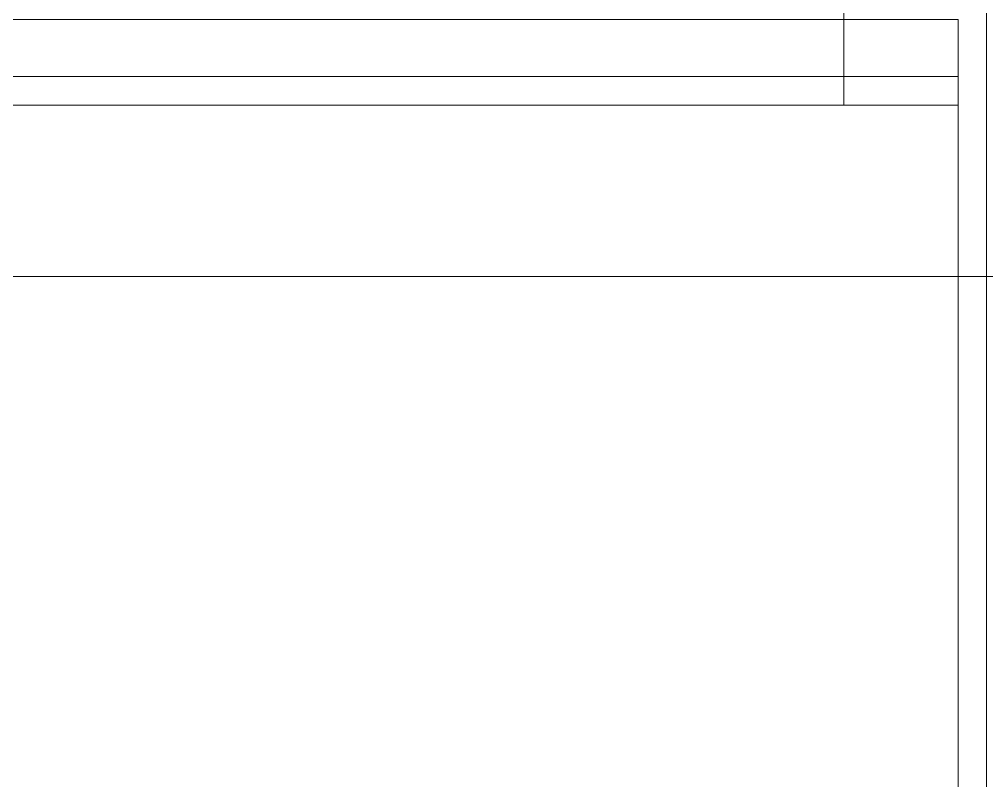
# Model space of a CAD drawing. Header units: millimetres. Extents: x 409 to 1151, y 1574 to 2099.
# Drawn here: x 667.65 to 684.74, y 1948.11 to 1961.55 of the extents above; entities that cross this region are included whole.
import ezdxf

# ---------------------------------------------------------------- set-up
doc = ezdxf.new("R2010")
doc.units = ezdxf.units.MM
doc.layers.add('core', color=7, linetype='Continuous', lineweight=20)

msp = doc.modelspace()

# ---------------------------------------------------------------- linework, layer by layer
at = {"layer": 'core', "linetype": 'Continuous'}
for p, q in [((682.215, 1962.056), (682.215, 1961.552)), ((684.738, 1962.056), (684.738, 1957.011)), ((651.683, 1961.552), (682.215, 1961.552)), ((682.215, 1961.552), (682.215, 1960.543)), ((684.233, 1961.552), (682.215, 1961.552)), ((684.233, 1961.552), (684.233, 1960.543)), ((684.233, 1960.543), (684.233, 1961.552)), ((651.683, 1960.543), (682.215, 1960.543)), ((684.233, 1960.543), (682.215, 1960.543)), ((682.215, 1960.038), (682.215, 1960.543)), ((650.17, 1960.038), (684.233, 1960.038)), ((650.17, 1960.038), (684.233, 1960.038)), ((684.233, 1960.038), (684.233, 1957.011)), ((650.17, 1957.011), (684.233, 1957.011)), ((684.233, 1906.561), (684.233, 1957.011)), ((684.233, 1957.011), (684.738, 1957.011)), ((684.738, 1957.011), (684.738, 1906.561)), ((717.773, 1957.011), (684.738, 1957.011))]:
    msp.add_line(p, q, dxfattribs=at)
msp.add_open_spline([(684.233, 1960.038), (684.233, 1960.038), (684.233, 1960.04), (684.233, 1960.044), (684.233, 1960.048), (684.233, 1960.06), (684.233, 1960.073), (684.233, 1960.103), (684.233, 1960.121), (684.233, 1960.161), (684.233, 1960.183), (684.233, 1960.23), (684.233, 1960.256), (684.233, 1960.309), (684.233, 1960.337), (684.233, 1960.394), (684.233, 1960.424), (684.233, 1960.468), (684.233, 1960.49), (684.233, 1960.513), (684.233, 1960.528), (684.233, 1960.536), (684.233, 1960.543)], degree=3, knots=[0, 0, 0, 0, 0.0625, 0.0625, 0.125, 0.125, 0.25, 0.25, 0.375, 0.375, 0.5, 0.5, 0.625, 0.625, 0.75, 0.75, 0.875, 0.875, 0.9375, 0.96875, 0.96875, 1, 1, 1, 1], dxfattribs=at)

doc.saveas('drawing.dxf')
